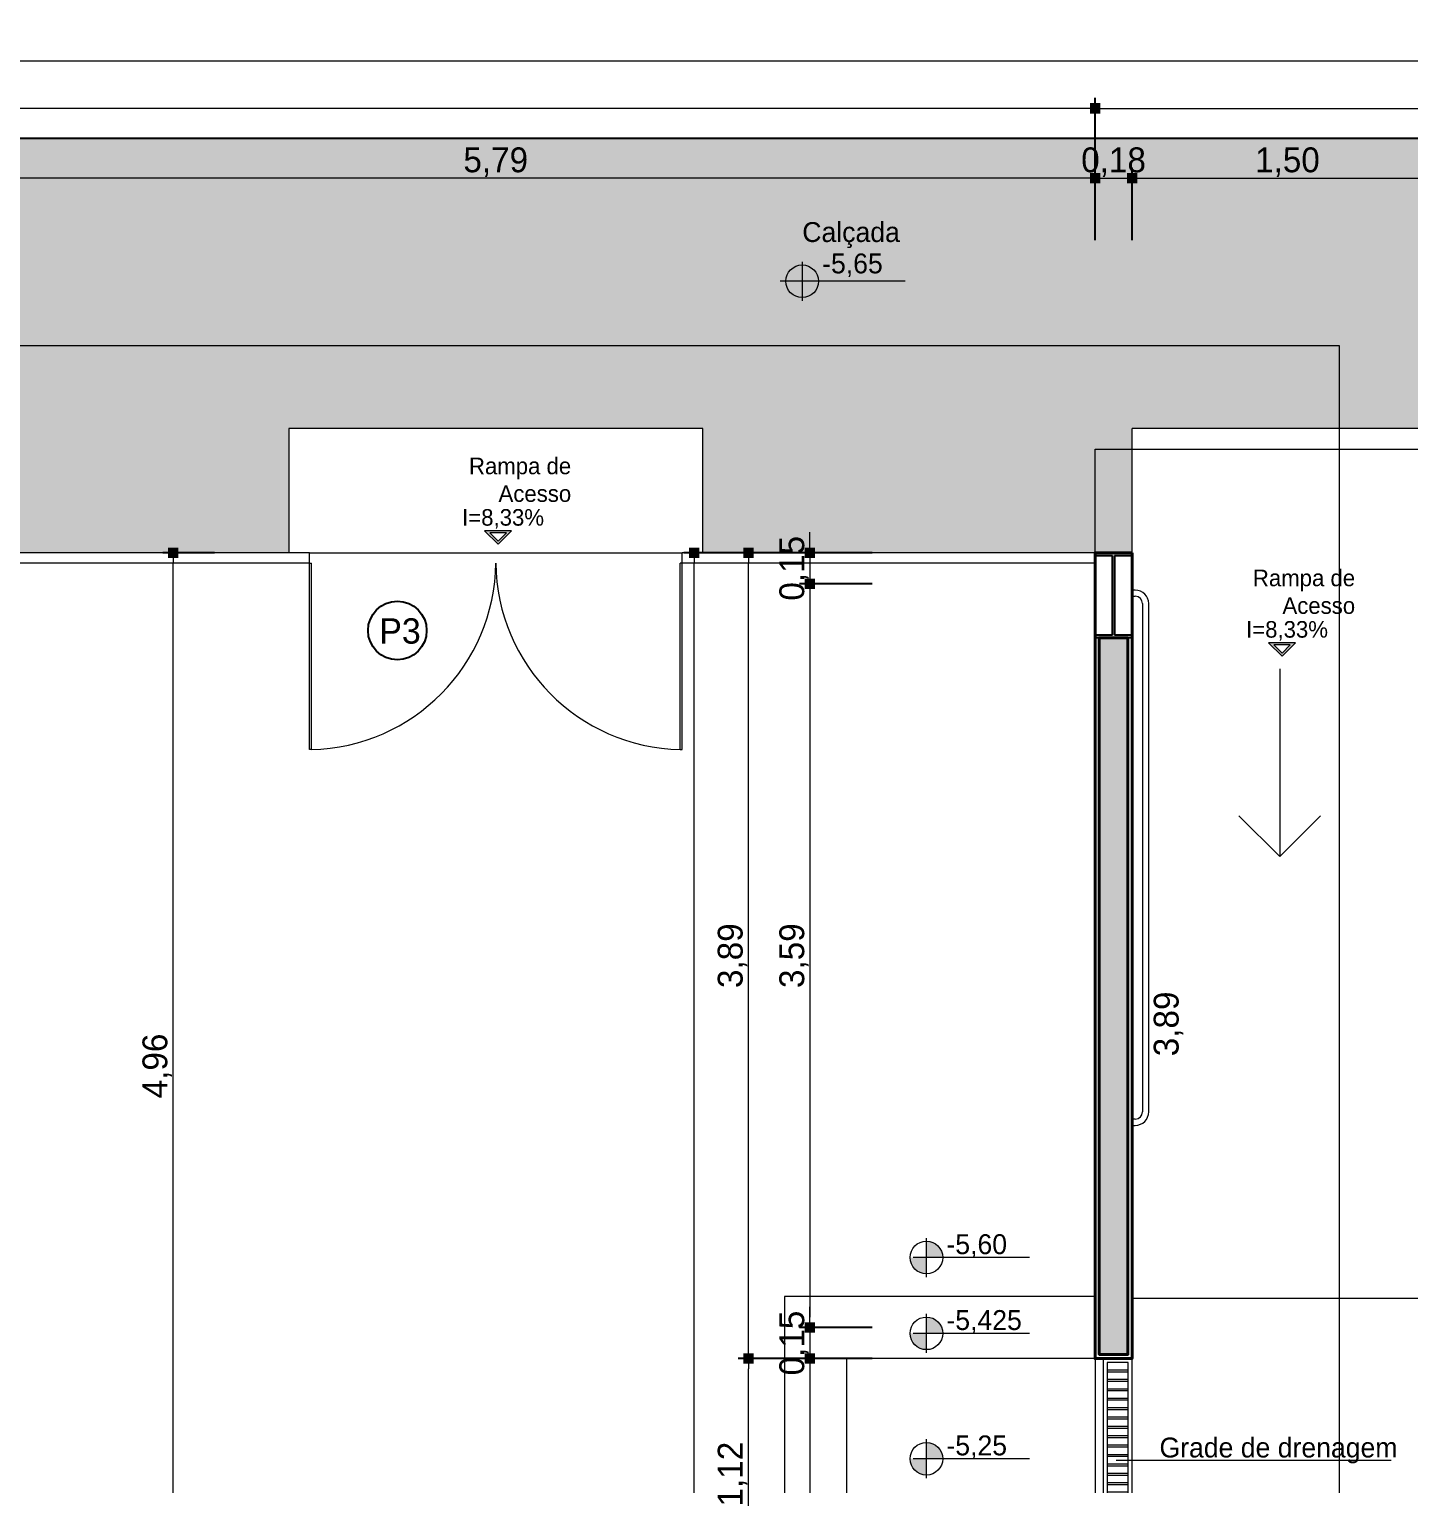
# Model space of a CAD drawing. Header units: millimetres. Extents: x 3006 to 6000, y 1661 to 3774.
# Drawn here: x 3748.89 to 3755.55, y 1880.57 to 1887.6 of the extents above; entities that cross this region are included whole.
import ezdxf

# ---------------------------------------------------------------- set-up
doc = ezdxf.new("R2010")
doc.units = ezdxf.units.MM
doc.header["$LTSCALE"] = 10
for name, color, linetype, lineweight in [('.10', 200, 'Continuous', 9), ('.10 ultra fina', 240, 'Continuous', 5), ('.15', 150, 'Continuous', 15), ('.20', 130, 'Continuous', 20), ('.25', 70, 'Continuous', 25), ('.40', 20, 'Continuous', 40), ('.40 Interno parede', 27, 'Continuous', 40), ('COTAS', 230, 'Continuous', 15), ('MARCAÇÕES', 230, 'Continuous', 15)]:
    doc.layers.add(name, color=color, linetype=linetype, lineweight=lineweight)
doc.layers.add('.20 hachura', color=185, linetype='Continuous')
doc.layers.add('Escrita', color=34, linetype='Continuous')
doc.layers.add('Verde', color=7, linetype='Continuous', true_color=0x136734)
doc.styles.add('Texto Wilian', font='himalaya.ttf')
doc.dimstyles.new('Cota 1-75 Exter WMJ', dxfattribs={"dimtxt": 0.12, "dimasz": 0.05, "dimexe": 0.05, "dimexo": 0.1, "dimgap": 0.002, "dimtad": 1, "dimzin": 1, "dimtxsty": 'Texto Wilian', "dimblk": 'BOXFILLED', "dimcen": 2.5, "dimclrd": 230, "dimclre": 230, "dimclrt": 104, "dimazin": 0, "dimtfac": 1, "dimtix": 1, "dimtmove": 0, "dimatfit": 3, "dimfxl": 0.3, "dimfxlon": 1, "dimlwd": 20, "dimarcsym": 1})
doc.dimstyles.new('Cota 1-75 Interna WMJ', dxfattribs={"dimtxt": 0.12, "dimasz": 0.01, "dimexe": 1.25, "dimexo": 0.625, "dimgap": 0.05, "dimtad": 1, "dimzin": 1, "dimtxsty": 'Texto Wilian', "dimcen": 0, "dimse1": 1, "dimse2": 1, "dimsd1": 1, "dimsd2": 1, "dimclrd": 106, "dimclrt": 104, "dimazin": 0, "dimtfac": 1, "dimtix": 1, "dimtmove": 0, "dimatfit": 3, "dimfxl": 1, "dimlwd": 35, "dimarcsym": 2})

# ---------------------------------------------------------------- blocks, each defined once
blk = doc.blocks.new('*D208')
at = {"layer": 'Defpoints', "color": 0, "transparency": 16777216}
for p in [(3754.2103, 1885.068), (3754.5106, 1885.068), (3754.2103, 1881.178)]:
    blk.add_point(p, dxfattribs=at)
at = {"layer": 'COTAS', "color": 104, "transparency": 16777216, "insert": (3754.3859, 1882.7937), "char_height": 0.12, "attachment_point": 5, "rotation": 90, "style": 'Texto Wilian'}
blk.add_mtext('3,89', dxfattribs=at)
blk = doc.blocks.new('_BoxFilled')
at = {"color": 0, "linetype": 'ByBlock', "lineweight": -2}
blk.add_line((-0.5, 0), (-1, 0), dxfattribs=at)
at = {"color": 0, "linetype": 'ByBlock'}
blk.add_solid([(-0.5, 0.5), (0.5, 0.5), (-0.5, -0.5), (0.5, -0.5)], dxfattribs=at)
blk = doc.blocks.new('*D225')
at = {"layer": 'COTAS', "color": 230, "linetype": 'Continuous', "lineweight": 20, "transparency": 16777216}
for p, q in [((3752.6551, 1885.118), (3752.6551, 1885.168)), ((3752.6551, 1885.068), (3752.6551, 1884.918)), ((3752.6551, 1884.868), (3752.6551, 1884.818))]:
    blk.add_line(p, q, dxfattribs=at)
at = {"layer": 'COTAS', "color": 230, "lineweight": -2, "transparency": 16777216}
for p, q in [((3752.9551, 1885.068), (3752.6051, 1885.068)), ((3752.9551, 1884.918), (3752.6051, 1884.918))]:
    blk.add_line(p, q, dxfattribs=at)
at = {"layer": 'Defpoints', "color": 0, "transparency": 16777216}
for p in [(3754.864, 1885.068), (3752.6551, 1884.918), (3754.864, 1884.918)]:
    blk.add_point(p, dxfattribs=at)
at = {"layer": 'COTAS', "color": 230, "lineweight": 20, "transparency": 16777216, "xscale": 0.05, "yscale": 0.05, "zscale": 0.05}
for p, rotation in [((3752.6551, 1885.068), 270), ((3752.6551, 1884.918), 90)]:
    blk.add_blockref('_BoxFilled', p, dxfattribs=dict(at, rotation=rotation))
at = {"layer": 'COTAS', "color": 104, "transparency": 16777216, "insert": (3752.5784, 1884.993), "char_height": 0.12, "attachment_point": 5, "rotation": 90, "style": 'Texto Wilian'}
blk.add_mtext('0,15', dxfattribs=at)
blk = doc.blocks.new('*D226')
at = {"layer": 'COTAS', "color": 230, "lineweight": -2, "transparency": 16777216}
for p, q in [((3752.9551, 1884.918), (3752.6051, 1884.918)), ((3752.9551, 1881.328), (3752.6051, 1881.328))]:
    blk.add_line(p, q, dxfattribs=at)
at = {"layer": 'COTAS', "color": 230, "linetype": 'Continuous', "lineweight": 20, "transparency": 16777216}
blk.add_line((3752.6551, 1884.868), (3752.6551, 1881.378), dxfattribs=at)
at = {"layer": 'Defpoints', "color": 0, "transparency": 16777216}
for p in [(3754.864, 1884.918), (3752.6551, 1881.328), (3754.864, 1881.328)]:
    blk.add_point(p, dxfattribs=at)
at = {"layer": 'COTAS', "color": 230, "lineweight": 20, "transparency": 16777216, "xscale": 0.05, "yscale": 0.05, "zscale": 0.05}
for p, rotation in [((3752.6551, 1884.918), 90), ((3752.6551, 1881.328), 270)]:
    blk.add_blockref('_BoxFilled', p, dxfattribs=dict(at, rotation=rotation))
at = {"layer": 'COTAS', "color": 104, "transparency": 16777216, "insert": (3752.5784, 1883.123), "char_height": 0.12, "attachment_point": 5, "rotation": 90, "style": 'Texto Wilian'}
blk.add_mtext('3,59', dxfattribs=at)
blk = doc.blocks.new('*D227')
at = {"layer": 'COTAS', "color": 230, "linetype": 'Continuous', "lineweight": 20, "transparency": 16777216}
for p, q in [((3752.6551, 1881.378), (3752.6551, 1881.428)), ((3752.6551, 1881.328), (3752.6551, 1881.178)), ((3752.6551, 1881.128), (3752.6551, 1881.078))]:
    blk.add_line(p, q, dxfattribs=at)
at = {"layer": 'COTAS', "color": 230, "lineweight": -2, "transparency": 16777216}
for p, q in [((3752.9551, 1881.328), (3752.6051, 1881.328)), ((3752.9551, 1881.178), (3752.6051, 1881.178))]:
    blk.add_line(p, q, dxfattribs=at)
at = {"layer": 'Defpoints', "color": 0, "transparency": 16777216}
for p in [(3754.864, 1881.328), (3752.6551, 1881.178), (3754.709, 1881.178)]:
    blk.add_point(p, dxfattribs=at)
at = {"layer": 'COTAS', "color": 230, "lineweight": 20, "transparency": 16777216, "xscale": 0.05, "yscale": 0.05, "zscale": 0.05}
for p, rotation in [((3752.6551, 1881.328), 270), ((3752.6551, 1881.178), 90)]:
    blk.add_blockref('_BoxFilled', p, dxfattribs=dict(at, rotation=rotation))
at = {"layer": 'COTAS', "color": 104, "transparency": 16777216, "insert": (3752.5784, 1881.253), "char_height": 0.12, "attachment_point": 5, "rotation": 90, "style": 'Texto Wilian'}
blk.add_mtext('0,15', dxfattribs=at)
blk = doc.blocks.new('*D228')
at = {"layer": 'COTAS', "color": 230, "lineweight": -2, "transparency": 16777216}
for p, q in [((3752.9551, 1881.178), (3752.6051, 1881.178)), ((3752.9551, 1879.313), (3752.6051, 1879.313))]:
    blk.add_line(p, q, dxfattribs=at)
at = {"layer": 'COTAS', "color": 230, "linetype": 'Continuous', "lineweight": 20, "transparency": 16777216}
blk.add_line((3752.6551, 1881.128), (3752.6551, 1879.363), dxfattribs=at)
at = {"layer": 'Defpoints', "color": 0, "transparency": 16777216}
for p in [(3754.709, 1881.178), (3752.6551, 1879.313), (3754.709, 1879.313)]:
    blk.add_point(p, dxfattribs=at)
at = {"layer": 'COTAS', "color": 230, "lineweight": 20, "transparency": 16777216, "xscale": 0.05, "yscale": 0.05, "zscale": 0.05}
for p, rotation in [((3752.6551, 1881.178), 90), ((3752.6551, 1879.313), 270)]:
    blk.add_blockref('_BoxFilled', p, dxfattribs=dict(at, rotation=rotation))
at = {"layer": 'COTAS', "color": 104, "transparency": 16777216, "insert": (3752.5784, 1880.2455), "char_height": 0.12, "attachment_point": 5, "rotation": 90, "style": 'Texto Wilian'}
blk.add_mtext('1,87', dxfattribs=at)
blk = doc.blocks.new('*D243')
at = {"layer": 'COTAS', "color": 230, "lineweight": -2, "transparency": 16777216}
for p, q in [((3752.6577, 1881.178), (3752.3077, 1881.178)), ((3752.6577, 1880.063), (3752.3077, 1880.063))]:
    blk.add_line(p, q, dxfattribs=at)
at = {"layer": 'COTAS', "color": 230, "linetype": 'Continuous', "lineweight": 20, "transparency": 16777216}
blk.add_line((3752.3577, 1880.113), (3752.3577, 1881.128), dxfattribs=at)
at = {"layer": 'Defpoints', "color": 0, "transparency": 16777216}
for p in [(3752.3577, 1881.178), (3753.03, 1881.178), (3753.03, 1880.063)]:
    blk.add_point(p, dxfattribs=at)
at = {"layer": 'COTAS', "color": 230, "lineweight": 20, "transparency": 16777216, "xscale": 0.05, "yscale": 0.05, "zscale": 0.05}
for p, rotation in [((3752.3577, 1881.178), 90), ((3752.3577, 1880.063), 270)]:
    blk.add_blockref('_BoxFilled', p, dxfattribs=dict(at, rotation=rotation))
at = {"layer": 'COTAS', "color": 104, "transparency": 16777216, "insert": (3752.281, 1880.6205), "char_height": 0.12, "attachment_point": 5, "rotation": 90, "style": 'Texto Wilian'}
blk.add_mtext('1,12', dxfattribs=at)
blk = doc.blocks.new('*D244')
at = {"layer": 'COTAS', "color": 230, "lineweight": -2, "transparency": 16777216}
for p, q in [((3752.6577, 1885.068), (3752.3077, 1885.068)), ((3752.6577, 1881.178), (3752.3077, 1881.178))]:
    blk.add_line(p, q, dxfattribs=at)
at = {"layer": 'COTAS', "color": 230, "linetype": 'Continuous', "lineweight": 20, "transparency": 16777216}
blk.add_line((3752.3577, 1881.228), (3752.3577, 1885.018), dxfattribs=at)
at = {"layer": 'Defpoints', "color": 0, "transparency": 16777216}
for p in [(3752.3577, 1885.068), (3753.03, 1885.068), (3753.03, 1881.178)]:
    blk.add_point(p, dxfattribs=at)
at = {"layer": 'COTAS', "color": 230, "lineweight": 20, "transparency": 16777216, "xscale": 0.05, "yscale": 0.05, "zscale": 0.05}
for p, rotation in [((3752.3577, 1885.068), 90), ((3752.3577, 1881.178), 270)]:
    blk.add_blockref('_BoxFilled', p, dxfattribs=dict(at, rotation=rotation))
at = {"layer": 'COTAS', "color": 104, "transparency": 16777216, "insert": (3752.281, 1883.123), "char_height": 0.12, "attachment_point": 5, "rotation": 90, "style": 'Texto Wilian'}
blk.add_mtext('3,89', dxfattribs=at)
blk = doc.blocks.new('*D245')
at = {"layer": 'COTAS', "color": 230, "lineweight": -2, "transparency": 16777216}
for p, q in [((3752.3956, 1885.068), (3752.0456, 1885.068)), ((3752.3956, 1860.058), (3752.0456, 1860.058))]:
    blk.add_line(p, q, dxfattribs=at)
at = {"layer": 'COTAS', "color": 230, "linetype": 'Continuous', "lineweight": 20, "transparency": 16777216}
blk.add_line((3752.0956, 1860.108), (3752.0956, 1885.018), dxfattribs=at)
at = {"layer": 'Defpoints', "color": 0, "transparency": 16777216}
for p in [(3752.0956, 1885.068), (3753.959, 1885.068), (3753.959, 1860.058)]:
    blk.add_point(p, dxfattribs=at)
at = {"layer": 'COTAS', "color": 230, "lineweight": 20, "transparency": 16777216, "xscale": 0.05, "yscale": 0.05, "zscale": 0.05}
for p, rotation in [((3752.0956, 1885.068), 90), ((3752.0956, 1860.058), 270)]:
    blk.add_blockref('_BoxFilled', p, dxfattribs=dict(at, rotation=rotation))
at = {"layer": 'COTAS', "color": 104, "transparency": 16777216, "insert": (3752.0189, 1872.563), "char_height": 0.12, "attachment_point": 5, "rotation": 90, "style": 'Texto Wilian'}
blk.add_mtext('25,01', dxfattribs=at)
blk = doc.blocks.new('*D282')
at = {"layer": 'COTAS', "color": 230, "linetype": 'Continuous', "lineweight": 20, "transparency": 16777216}
for p, q in [((3753.9813, 1886.8768), (3753.9313, 1886.8768)), ((3754.0313, 1886.8768), (3754.2103, 1886.8768)), ((3754.2603, 1886.8768), (3754.3103, 1886.8768))]:
    blk.add_line(p, q, dxfattribs=at)
at = {"layer": 'COTAS', "color": 230, "lineweight": -2, "transparency": 16777216}
for p, q in [((3754.0313, 1886.5768), (3754.0313, 1886.9268)), ((3754.2103, 1886.5768), (3754.2103, 1886.9268))]:
    blk.add_line(p, q, dxfattribs=at)
at = {"layer": 'Defpoints', "color": 0, "transparency": 16777216}
for p in [(3754.2103, 1886.8768), (3754.0313, 1886.1325), (3754.2103, 1886.1325)]:
    blk.add_point(p, dxfattribs=at)
at = {"layer": 'COTAS', "color": 230, "lineweight": 20, "transparency": 16777216, "xscale": 0.05, "yscale": 0.05, "zscale": 0.05}
blk.add_blockref('_BoxFilled', (3754.0313, 1886.8768), dxfattribs=at)
at = {"layer": 'COTAS', "color": 230, "lineweight": 20, "transparency": 16777216, "xscale": 0.05, "yscale": 0.05, "zscale": 0.05, "rotation": 180}
blk.add_blockref('_BoxFilled', (3754.2103, 1886.8768), dxfattribs=at)
at = {"layer": 'COTAS', "color": 104, "transparency": 16777216, "insert": (3754.1208, 1886.9536), "char_height": 0.12, "attachment_point": 5, "style": 'Texto Wilian'}
blk.add_mtext('0,18', dxfattribs=at)
blk = doc.blocks.new('*D283')
at = {"layer": 'COTAS', "color": 230, "lineweight": -2, "transparency": 16777216}
for p, q in [((3754.2103, 1886.5768), (3754.2103, 1886.9268)), ((3755.7103, 1886.5768), (3755.7103, 1886.9268))]:
    blk.add_line(p, q, dxfattribs=at)
at = {"layer": 'COTAS', "color": 230, "linetype": 'Continuous', "lineweight": 20, "transparency": 16777216}
blk.add_line((3754.2603, 1886.8768), (3755.6603, 1886.8768), dxfattribs=at)
at = {"layer": 'Defpoints', "color": 0, "transparency": 16777216}
for p in [(3755.7103, 1886.8768), (3754.2103, 1886.1325), (3755.7103, 1886.1325)]:
    blk.add_point(p, dxfattribs=at)
at = {"layer": 'COTAS', "color": 230, "lineweight": 20, "transparency": 16777216, "xscale": 0.05, "yscale": 0.05, "zscale": 0.05, "rotation": 180}
blk.add_blockref('_BoxFilled', (3754.2103, 1886.8768), dxfattribs=at)
at = {"layer": 'COTAS', "color": 230, "lineweight": 20, "transparency": 16777216, "xscale": 0.05, "yscale": 0.05, "zscale": 0.05}
blk.add_blockref('_BoxFilled', (3755.7103, 1886.8768), dxfattribs=at)
at = {"layer": 'COTAS', "color": 104, "transparency": 16777216, "insert": (3754.9603, 1886.9536), "char_height": 0.12, "attachment_point": 5, "style": 'Texto Wilian'}
blk.add_mtext('1,50', dxfattribs=at)
blk = doc.blocks.new('*D302')
at = {"layer": 'COTAS', "color": 230, "lineweight": -2, "transparency": 16777216}
for p, q in [((3754.0313, 1886.9133), (3754.0313, 1887.2633)), ((3767.1053, 1886.9133), (3767.1053, 1887.2633))]:
    blk.add_line(p, q, dxfattribs=at)
at = {"layer": 'COTAS', "color": 230, "linetype": 'Continuous', "lineweight": 20, "transparency": 16777216}
blk.add_line((3754.0813, 1887.2133), (3767.0553, 1887.2133), dxfattribs=at)
at = {"layer": 'Defpoints', "color": 0, "transparency": 16777216}
for p in [(3767.1053, 1887.2133), (3754.0313, 1886.1325), (3767.1053, 1886.1325)]:
    blk.add_point(p, dxfattribs=at)
at = {"layer": 'COTAS', "color": 230, "lineweight": 20, "transparency": 16777216, "xscale": 0.05, "yscale": 0.05, "zscale": 0.05, "rotation": 180}
blk.add_blockref('_BoxFilled', (3754.0313, 1887.2133), dxfattribs=at)
at = {"layer": 'COTAS', "color": 230, "lineweight": 20, "transparency": 16777216, "xscale": 0.05, "yscale": 0.05, "zscale": 0.05}
blk.add_blockref('_BoxFilled', (3767.1053, 1887.2133), dxfattribs=at)
at = {"layer": 'COTAS', "color": 104, "transparency": 16777216, "insert": (3760.5683, 1887.29), "char_height": 0.12, "attachment_point": 5, "style": 'Texto Wilian'}
blk.add_mtext('13,07', dxfattribs=at)
blk = doc.blocks.new('*D305')
at = {"layer": 'COTAS', "color": 230, "lineweight": -2, "transparency": 16777216}
for p, q in [((3717.9963, 1887.1404), (3717.9963, 1887.4904)), ((3773.2383, 1887.1404), (3773.2383, 1887.4904))]:
    blk.add_line(p, q, dxfattribs=at)
at = {"layer": 'COTAS', "color": 230, "linetype": 'Continuous', "lineweight": 20, "transparency": 16777216}
blk.add_line((3773.1883, 1887.4404), (3718.0463, 1887.4404), dxfattribs=at)
at = {"layer": 'Defpoints', "color": 0, "transparency": 16777216}
for p in [(3717.9963, 1887.4404), (3717.9963, 1876.9275), (3773.2383, 1876.9275)]:
    blk.add_point(p, dxfattribs=at)
at = {"layer": 'COTAS', "color": 230, "lineweight": 20, "transparency": 16777216, "xscale": 0.05, "yscale": 0.05, "zscale": 0.05, "rotation": 180}
blk.add_blockref('_BoxFilled', (3717.9963, 1887.4404), dxfattribs=at)
at = {"layer": 'COTAS', "color": 230, "lineweight": 20, "transparency": 16777216, "xscale": 0.05, "yscale": 0.05, "zscale": 0.05}
blk.add_blockref('_BoxFilled', (3773.2383, 1887.4404), dxfattribs=at)
at = {"layer": 'COTAS', "color": 104, "transparency": 16777216, "insert": (3745.6173, 1887.5171), "char_height": 0.12, "attachment_point": 5, "style": 'Texto Wilian'}
blk.add_mtext('55,24', dxfattribs=at)
blk = doc.blocks.new('retwertwertw')
at = {"layer": '.10 ultra fina', "color": 240, "lineweight": 5}
for p, q in [((3761.1553, 1879.313), (3761.1553, 1880.513)), ((3761.3053, 1880.513), (3761.3053, 1879.313)), ((3761.1753, 1880.4542), (3761.2853, 1880.4542)), ((3761.1753, 1880.4442), (3761.2853, 1880.4442)), ((3761.1753, 1880.4055), (3761.2853, 1880.4055)), ((3761.1753, 1880.3955), (3761.2853, 1880.3955)), ((3761.1753, 1880.3567), (3761.2853, 1880.3567)), ((3761.1753, 1880.3467), (3761.2853, 1880.3467)), ((3761.1753, 1880.308), (3761.2853, 1880.308)), ((3761.1753, 1880.298), (3761.2853, 1880.298)), ((3761.1753, 1880.2592), (3761.2853, 1880.2592)), ((3761.1753, 1880.2492), (3761.2853, 1880.2492)), ((3761.1753, 1880.2105), (3761.2853, 1880.2105)), ((3761.1753, 1880.2005), (3761.2853, 1880.2005)), ((3761.1753, 1880.1617), (3761.2853, 1880.1617)), ((3761.1753, 1880.1517), (3761.2853, 1880.1517)), ((3761.1753, 1880.113), (3761.2853, 1880.113)), ((3761.1753, 1880.103), (3761.2853, 1880.103)), ((3761.1753, 1880.0642), (3761.2853, 1880.0642)), ((3761.1753, 1880.0542), (3761.2853, 1880.0542)), ((3761.1753, 1880.0155), (3761.2853, 1880.0155)), ((3761.1753, 1880.0055), (3761.2853, 1880.0055)), ((3761.1753, 1879.9667), (3761.2853, 1879.9667)), ((3761.1753, 1879.9567), (3761.2853, 1879.9567)), ((3761.1753, 1879.918), (3761.2853, 1879.918)), ((3761.1753, 1879.908), (3761.2853, 1879.908)), ((3761.1753, 1879.8692), (3761.2853, 1879.8692)), ((3761.1753, 1879.8592), (3761.2853, 1879.8592)), ((3761.1753, 1879.8205), (3761.2853, 1879.8205)), ((3761.1753, 1879.8105), (3761.2853, 1879.8105)), ((3761.1753, 1879.7717), (3761.2853, 1879.7717)), ((3761.1753, 1879.7617), (3761.2853, 1879.7617)), ((3761.1753, 1879.723), (3761.2853, 1879.723)), ((3761.1753, 1879.713), (3761.2853, 1879.713)), ((3761.1753, 1879.6742), (3761.2853, 1879.6742)), ((3761.1753, 1879.6642), (3761.2853, 1879.6642)), ((3761.1753, 1879.6255), (3761.2853, 1879.6255)), ((3761.1753, 1879.6155), (3761.2853, 1879.6155)), ((3761.1753, 1879.5767), (3761.2853, 1879.5767)), ((3761.1753, 1879.5667), (3761.2853, 1879.5667)), ((3761.1753, 1879.528), (3761.2853, 1879.528)), ((3761.1753, 1879.518), (3761.2853, 1879.518)), ((3761.1753, 1879.4792), (3761.2853, 1879.4792)), ((3761.1753, 1879.4692), (3761.2853, 1879.4692)), ((3761.1753, 1879.4305), (3761.2853, 1879.4305)), ((3761.1753, 1879.4205), (3761.2853, 1879.4205)), ((3761.1753, 1879.3817), (3761.2853, 1879.3817)), ((3761.1753, 1879.3717), (3761.2853, 1879.3717))]:
    blk.add_line(p, q, dxfattribs=at)
blk.add_lwpolyline([(3761.1753, 1880.493), (3761.2853, 1880.493), (3761.2853, 1879.333), (3761.1753, 1879.333)], close=True, dxfattribs=at)
blk = doc.blocks.new('fsdfgfserstrst')
at = {"layer": 'Verde', "color": 106, "lineweight": 9}
for p, q in [((3754.2253, 1861.9826), (3754.2103, 1861.9826)), ((3754.2103, 1861.9826), (3754.2103, 1861.9526)), ((3754.2103, 1861.9526), (3754.2253, 1861.9526)), ((3754.2603, 1861.9176), (3754.2603, 1859.4639)), ((3754.2903, 1859.4639), (3754.2903, 1861.9176)), ((3754.2253, 1859.4289), (3754.2103, 1859.4289)), ((3754.2103, 1859.4289), (3754.2103, 1859.3989)), ((3754.2103, 1859.3989), (3754.2253, 1859.3989))]:
    blk.add_line(p, q, dxfattribs=at)
for centre, radius, start, end in [((3754.2253, 1861.9176), 0.065, 0.00001, 90), ((3754.2253, 1861.9176), 0.035, 0.00001, 90), ((3754.2253, 1859.4639), 0.065, 270.00001, 0.00001), ((3754.2253, 1859.4639), 0.035, 270.00001, 0.00001)]:
    blk.add_arc(centre, radius, start, end, dxfattribs=at)
blk = doc.blocks.new('srerrrrr')
at = {"layer": '.25', "lineweight": 25, "true_color": 0xa1a687}
h = blk.add_hatch(color=253, dxfattribs=at)
h.dxf.hatch_style = 1
h.paths.add_polyline_path([(3710.2879, 1918.2504), (3710.1089, 1918.2504), (3710.1089, 1918.236), (3710.194, 1918.236), (3710.194, 1917.8548), (3710.1089, 1917.8548), (3710.1089, 1917.8404), (3710.2879, 1917.8404), (3710.2879, 1917.8548), (3710.2028, 1917.8548), (3710.2028, 1918.236), (3710.2879, 1918.236)])
at = {"layer": '.25', "color": 253, "lineweight": 25, "true_color": 0xa1a687}
for p, q in [((3710.1089, 1918.236), (3710.1089, 1918.2504)), ((3710.1089, 1918.2504), (3710.2879, 1918.2504)), ((3710.194, 1918.236), (3710.1089, 1918.236)), ((3710.194, 1917.8548), (3710.194, 1918.236)), ((3710.2879, 1918.236), (3710.2028, 1918.236)), ((3710.2028, 1918.236), (3710.2028, 1917.8548)), ((3710.2879, 1918.2504), (3710.2879, 1918.236)), ((3710.1089, 1917.8404), (3710.1089, 1917.8548)), ((3710.1089, 1917.8548), (3710.194, 1917.8548)), ((3710.2028, 1917.8548), (3710.2879, 1917.8548)), ((3710.2879, 1917.8548), (3710.2879, 1917.8404)), ((3710.2879, 1917.8404), (3710.1089, 1917.8404))]:
    blk.add_line(p, q, dxfattribs=at)
blk = doc.blocks.new('*D403')
at = {"layer": 'COTAS', "color": 230, "lineweight": -2, "transparency": 16777216}
for p, q in [((3749.7802, 1885.068), (3749.5302, 1885.068)), ((3749.7802, 1880.113), (3749.5302, 1880.113))]:
    blk.add_line(p, q, dxfattribs=at)
at = {"layer": 'COTAS', "color": 230, "lineweight": 20, "transparency": 16777216}
blk.add_line((3749.5802, 1880.163), (3749.5802, 1885.018), dxfattribs=at)
at = {"layer": 'Defpoints', "color": 0, "transparency": 16777216}
for p in [(3749.5802, 1885.068), (3750.0813, 1885.068), (3750.0813, 1880.113)]:
    blk.add_point(p, dxfattribs=at)
at = {"layer": 'COTAS', "color": 230, "lineweight": 20, "transparency": 16777216, "xscale": 0.05, "yscale": 0.05, "zscale": 0.05}
for p, rotation in [((3749.5802, 1885.068), 90), ((3749.5802, 1880.113), 270)]:
    blk.add_blockref('_BoxFilled', p, dxfattribs=dict(at, rotation=rotation))
at = {"layer": 'COTAS', "color": 104, "transparency": 16777216, "insert": (3749.5035, 1882.5905), "char_height": 0.12, "attachment_point": 5, "rotation": 90, "style": 'Texto Wilian'}
blk.add_mtext('4,96', dxfattribs=at)
blk = doc.blocks.new('*D452')
at = {"layer": 'COTAS', "color": 230, "lineweight": -2, "transparency": 16777216}
for p, q in [((3748.2447, 1886.6768), (3748.2447, 1886.9268)), ((3754.0313, 1886.6768), (3754.0313, 1886.9268))]:
    blk.add_line(p, q, dxfattribs=at)
at = {"layer": 'COTAS', "color": 230, "lineweight": 20, "transparency": 16777216}
blk.add_line((3753.9813, 1886.8768), (3748.2947, 1886.8768), dxfattribs=at)
at = {"layer": 'Defpoints', "color": 0, "transparency": 16777216}
for p in [(3748.2447, 1886.8768), (3748.2447, 1886.1325), (3754.0313, 1886.1325)]:
    blk.add_point(p, dxfattribs=at)
at = {"layer": 'COTAS', "color": 230, "lineweight": 20, "transparency": 16777216, "xscale": 0.05, "yscale": 0.05, "zscale": 0.05, "rotation": 180}
blk.add_blockref('_BoxFilled', (3748.2447, 1886.8768), dxfattribs=at)
at = {"layer": 'COTAS', "color": 230, "lineweight": 20, "transparency": 16777216, "xscale": 0.05, "yscale": 0.05, "zscale": 0.05}
blk.add_blockref('_BoxFilled', (3754.0313, 1886.8768), dxfattribs=at)
at = {"layer": 'COTAS', "color": 104, "transparency": 16777216, "insert": (3751.138, 1886.9536), "char_height": 0.12, "attachment_point": 5, "style": 'Texto Wilian'}
blk.add_mtext('5,79', dxfattribs=at)
blk = doc.blocks.new('*D462')
at = {"layer": 'COTAS', "color": 230, "lineweight": -2, "transparency": 16777216}
for p, q in [((3717.9963, 1887.0133), (3717.9963, 1887.2633)), ((3754.0313, 1887.0133), (3754.0313, 1887.2633))]:
    blk.add_line(p, q, dxfattribs=at)
at = {"layer": 'COTAS', "color": 230, "lineweight": 20, "transparency": 16777216}
blk.add_line((3753.9813, 1887.2133), (3718.0463, 1887.2133), dxfattribs=at)
at = {"layer": 'Defpoints', "color": 0, "transparency": 16777216}
for p in [(3717.9963, 1887.2133), (3717.9963, 1885.068), (3754.0313, 1885.068)]:
    blk.add_point(p, dxfattribs=at)
at = {"layer": 'COTAS', "color": 230, "lineweight": 20, "transparency": 16777216, "xscale": 0.05, "yscale": 0.05, "zscale": 0.05, "rotation": 180}
blk.add_blockref('_BoxFilled', (3717.9963, 1887.2133), dxfattribs=at)
at = {"layer": 'COTAS', "color": 230, "lineweight": 20, "transparency": 16777216, "xscale": 0.05, "yscale": 0.05, "zscale": 0.05}
blk.add_blockref('_BoxFilled', (3754.0313, 1887.2133), dxfattribs=at)
at = {"layer": 'COTAS', "color": 104, "transparency": 16777216, "insert": (3736.0138, 1887.29), "char_height": 0.12, "attachment_point": 5, "style": 'Texto Wilian'}
blk.add_mtext('36,04', dxfattribs=at)

msp = doc.modelspace()

# ---------------------------------------------------------------- hatches: boundary and pattern name
at = {"layer": '.10 ultra fina', "lineweight": 5}
h = msp.add_hatch(color=240, dxfattribs=at)
h.dxf.hatch_style = 1
h.paths.add_polyline_path([(3751.2142, 1885.1741), (3751.0843, 1885.1741), (3751.1493, 1885.1092)])
h.paths.add_polyline_path([(3751.1892, 1885.1637), (3751.1493, 1885.1238), (3751.1094, 1885.1637)], flags=16)
h = msp.add_hatch(color=240, dxfattribs=at)
h.dxf.hatch_style = 1
h.paths.add_polyline_path([(3754.999, 1884.6334), (3754.8692, 1884.6334), (3754.9341, 1884.5685)])
h.paths.add_polyline_path([(3754.974, 1884.6231), (3754.9341, 1884.5832), (3754.8942, 1884.6231)], flags=16)
at = {"layer": '.20 hachura'}
h = msp.add_hatch(dxfattribs=at)
h.set_pattern_fill('AR-HBONE', color=185, scale=0.001)
edge = h.paths.add_edge_path()
edge.add_line((3773.0883, 1869.683), (3771.5066, 1869.683))
edge.add_arc((3758.223, 1873.9584), 13.9547, 329.12833, 342.15899, ccw=False)
edge.add_line((3770.2006, 1866.798), (3770.2006, 1865.298))
edge.add_line((3770.2006, 1865.298), (3767.1053, 1865.298))
edge.add_line((3767.1053, 1865.298), (3767.1053, 1860.058))
edge.add_line((3767.1053, 1860.058), (3755.7103, 1860.058))
edge.add_line((3755.7103, 1860.058), (3755.7103, 1859.458))
edge.add_line((3755.7103, 1859.458), (3754.2103, 1859.458))
edge.add_line((3754.2103, 1859.458), (3754.2103, 1860.058))
edge.add_line((3754.2103, 1860.058), (3752.1383, 1860.058))
edge.add_line((3752.1383, 1860.058), (3752.1383, 1859.458))
edge.add_line((3752.1383, 1859.458), (3750.1383, 1859.458))
edge.add_line((3750.1383, 1859.458), (3750.1383, 1860.058))
edge.add_line((3750.1383, 1860.058), (3727.4333, 1860.058))
edge.add_line((3727.4333, 1860.058), (3727.4433, 1859.058))
edge.add_line((3727.4433, 1859.058), (3720.1883, 1859.058))
edge.add_line((3720.1883, 1859.058), (3720.1883, 1860.058))
edge.add_line((3720.1883, 1860.058), (3717.9963, 1860.058))
edge.add_line((3717.9963, 1860.058), (3717.9963, 1872.563))
edge.add_line((3717.9963, 1872.563), (3715.9963, 1872.5389))
edge.add_line((3715.9963, 1872.5389), (3715.9963, 1858.058))
edge.add_line((3715.9963, 1858.058), (3769.1053, 1858.058))
edge.add_line((3769.1053, 1858.058), (3769.1053, 1860.4811))
edge.add_arc((3761.3053, 1872.563), 14.3809, 302.84623, 374.33722)
edge.add_arc((3761.3053, 1872.563), 14.3809, 14.33722, 57.15377)
edge.add_line((3769.1053, 1884.6448), (3769.1053, 1887.068))
edge.add_line((3769.1053, 1887.068), (3715.9963, 1887.068))
edge.add_line((3715.9963, 1887.068), (3715.9963, 1872.5394))
edge.add_line((3715.9963, 1872.5394), (3717.9963, 1872.563))
edge.add_line((3717.9963, 1872.563), (3717.9963, 1885.068))
edge.add_line((3717.9963, 1885.068), (3720.1883, 1885.068))
edge.add_line((3720.1883, 1885.068), (3720.1883, 1886.068))
edge.add_line((3720.1883, 1886.068), (3728.6383, 1886.068))
edge.add_line((3728.6383, 1886.068), (3728.6383, 1885.068))
edge.add_line((3728.6383, 1885.068), (3750.1383, 1885.068))
edge.add_line((3750.1383, 1885.068), (3750.1383, 1885.668))
edge.add_line((3750.1383, 1885.668), (3752.1383, 1885.668))
edge.add_line((3752.1383, 1885.668), (3752.1383, 1885.068))
edge.add_line((3752.1383, 1885.068), (3754.2103, 1885.068))
edge.add_line((3754.2103, 1885.068), (3754.2103, 1885.668))
edge.add_line((3754.2103, 1885.668), (3755.7103, 1885.668))
edge.add_line((3755.7103, 1885.668), (3755.7103, 1885.068))
edge.add_line((3755.7103, 1885.068), (3767.1053, 1885.068))
edge.add_line((3767.1053, 1885.068), (3767.1053, 1879.828))
edge.add_line((3767.1053, 1879.828), (3770.2006, 1879.828))
edge.add_line((3770.2006, 1879.828), (3770.2006, 1878.328))
edge.add_arc((3758.5419, 1871.3119), 13.6069, 17.67373, 31.03894, ccw=False)
edge.add_line((3771.5066, 1875.443), (3773.0883, 1875.443))
edge.add_line((3773.0883, 1875.443), (3773.0883, 1875.863))
edge.add_line((3773.0883, 1875.863), (3773.2383, 1875.863))
edge.add_line((3773.2383, 1875.863), (3773.2383, 1869.263))
edge.add_line((3773.2383, 1869.263), (3773.0883, 1869.263))
edge.add_line((3773.0883, 1869.263), (3773.0883, 1869.683))
h = msp.add_hatch(color=185, dxfattribs=at)
h.dxf.hatch_style = 1
h.paths.add_polyline_path([(3754.1903, 1884.658), (3754.0513, 1884.658), (3754.0513, 1881.198), (3754.1903, 1881.198)])
h.paths.add_polyline_path([(3761.2853, 1864.593), (3761.1753, 1864.593), (3761.1753, 1863.928), (3758.2303, 1863.928), (3758.2303, 1862.978), (3756.6853, 1862.978), (3756.6853, 1862.868), (3758.3403, 1862.868), (3758.3403, 1863.818), (3761.1753, 1863.818), (3761.1753, 1862.6067), (3761.2853, 1862.6067)])
h.paths.add_polyline_path([(3754.1903, 1860.468), (3754.0513, 1860.468), (3754.0513, 1863.928), (3754.1903, 1863.928)])
h.paths.add_polyline_path([(3766.9753, 1860.078), (3766.9753, 1865.278), (3767.0853, 1865.278), (3767.0853, 1860.078)])
h.paths.add_polyline_path([(3762.8253, 1865.278), (3762.9353, 1865.278), (3762.9353, 1863.818), (3762.8253, 1863.818)])
h.paths.add_polyline_path([(3762.8253, 1860.078), (3762.9353, 1860.078), (3762.9353, 1861.538), (3762.8253, 1861.538)])
h.paths.add_polyline_path([(3755.8453, 1860.078), (3755.8453, 1863.818), (3757.3903, 1863.818), (3757.3903, 1863.928), (3755.7303, 1863.928), (3755.7303, 1860.078)])
h.paths.add_polyline_path([(3761.2853, 1880.533), (3761.1753, 1880.533), (3761.1753, 1881.198), (3758.2303, 1881.198), (3758.2303, 1882.148), (3756.6853, 1882.148), (3756.6853, 1882.258), (3758.3403, 1882.258), (3758.3403, 1881.308), (3761.1753, 1881.308), (3761.1753, 1882.5192), (3761.2853, 1882.5192)])
h.paths.add_polyline_path([(3766.9753, 1885.048), (3766.9753, 1879.848), (3767.0853, 1879.848), (3767.0853, 1885.048)])
h.paths.add_polyline_path([(3762.8253, 1879.848), (3762.9353, 1879.848), (3762.9353, 1881.308), (3762.8253, 1881.308)])
h.paths.add_polyline_path([(3762.8253, 1885.048), (3762.9353, 1885.048), (3762.9353, 1883.588), (3762.8253, 1883.588)])
h.paths.add_polyline_path([(3755.8453, 1885.048), (3755.8453, 1881.308), (3757.3903, 1881.308), (3757.3903, 1881.198), (3755.7303, 1881.198), (3755.7303, 1885.048)])
h.paths.add_polyline_path([(3761.1753, 1860.078), (3761.1753, 1861.3667), (3761.2853, 1861.3667), (3761.2853, 1860.078)])
h.paths.add_polyline_path([(3761.1753, 1885.048), (3761.1753, 1883.7592), (3761.2853, 1883.7592), (3761.2853, 1885.048)])
h.paths.add_polyline_path([(3754.1903, 1869.4824), (3754.1903, 1865.083), (3754.0513, 1865.083), (3754.0513, 1869.4824)])
h.paths.add_polyline_path([(3755.8403, 1865.833), (3755.7303, 1865.833), (3755.7303, 1869.543), (3761.2853, 1869.543), (3761.2853, 1865.833), (3761.1753, 1865.833), (3761.1753, 1869.433), (3758.5628, 1869.433), (3758.5628, 1865.833), (3758.4528, 1865.833), (3758.4528, 1869.433), (3755.8403, 1869.433)])
h.paths.add_polyline_path([(3758.4528, 1879.293), (3758.4528, 1875.693), (3755.8403, 1875.693), (3755.8403, 1879.293), (3755.7303, 1879.293), (3755.7303, 1875.583), (3761.2853, 1875.583), (3761.2853, 1879.293), (3761.1753, 1879.293), (3761.1753, 1875.693), (3758.5628, 1875.693), (3758.5628, 1879.293)])
h.paths.add_polyline_path([(3757.3128, 1879.293), (3757.3128, 1879.183), (3757.2028, 1879.183), (3757.2028, 1879.293)], flags=17)
h.paths.add_polyline_path([(3757.3128, 1865.833), (3757.3128, 1865.943), (3757.2028, 1865.943), (3757.2028, 1865.833)])
h.paths.add_polyline_path([(3759.8128, 1879.183), (3759.8128, 1879.293), (3759.7028, 1879.293), (3759.7028, 1879.183)], flags=17)
h.paths.add_polyline_path([(3759.7028, 1865.943), (3759.7028, 1865.833), (3759.8128, 1865.833), (3759.8128, 1865.943)])
edge = h.paths.add_edge_path()
edge.add_line((3754.1903, 1875.563), (3754.1903, 1880.043))
edge.add_line((3754.1903, 1880.043), (3754.0513, 1880.043))
edge.add_line((3754.0513, 1880.043), (3754.0513, 1875.563))
at = {"layer": 'MARCAÇÕES'}
h = msp.add_hatch(color=256, dxfattribs=at)
h.paths.add_polyline_path([(3752.6175, 1886.4575, 0.414214), (3752.5387, 1886.3787), (3752.6175, 1886.3787)])
h.paths.add_polyline_path([(3752.6963, 1886.3787), (3752.6175, 1886.3787), (3752.6175, 1886.2999, 0.414214)])
h = msp.add_hatch(color=256, dxfattribs=at)
h.paths.add_polyline_path([(3753.2174, 1881.5873, -0.414214), (3753.1386, 1881.666), (3753.2174, 1881.666)])
h.paths.add_polyline_path([(3753.2962, 1881.666), (3753.2174, 1881.666), (3753.2174, 1881.7448, -0.414214)])
h = msp.add_hatch(color=256, dxfattribs=at)
h.paths.add_polyline_path([(3753.2174, 1881.2211, -0.414214), (3753.1386, 1881.2999), (3753.2174, 1881.2999)])
h.paths.add_polyline_path([(3753.2962, 1881.2999), (3753.2174, 1881.2999), (3753.2174, 1881.3787, -0.414214)])
h = msp.add_hatch(color=256, dxfattribs=at)
h.paths.add_polyline_path([(3753.2174, 1880.616, -0.414214), (3753.1386, 1880.6947), (3753.2174, 1880.6947)])
h.paths.add_polyline_path([(3753.2962, 1880.6947), (3753.2174, 1880.6947), (3753.2174, 1880.7735, -0.414214)])

# ---------------------------------------------------------------- linework, layer by layer
at = {"layer": '.10', "color": 200, "lineweight": 9}
for p, q in [((3755.7103, 1885.668), (3754.2103, 1885.668)), ((3754.2103, 1885.068), (3754.2103, 1885.668)), ((3754.0313, 1881.478), (3752.5313, 1881.478)), ((3752.5313, 1881.478), (3752.5313, 1880.063)), ((3755.7103, 1881.468), (3754.2103, 1881.468)), ((3754.0313, 1881.178), (3752.8313, 1881.178)), ((3752.8313, 1881.178), (3752.8313, 1880.063)), ((3754.0313, 1881.178), (3754.0313, 1880.063))]:
    msp.add_line(p, q, dxfattribs=at)
at = {"layer": '.10'}
msp.add_line((3750.2383, 1885.068), (3752.0383, 1885.068), dxfattribs=at)
msp.add_lwpolyline([(3752.1383, 1885.068), (3752.1383, 1885.668), (3750.1383, 1885.668), (3750.1383, 1885.068)], dxfattribs=at)
at = {"layer": '.10 ultra fina', "color": 240, "lineweight": 5}
for points in [[(3751.2142, 1885.1741), (3751.0843, 1885.1741), (3751.1493, 1885.1092)], [(3751.1094, 1885.1637), (3751.1493, 1885.1238), (3751.1892, 1885.1637)], [(3754.999, 1884.6334), (3754.8692, 1884.6334), (3754.9341, 1884.5685)], [(3754.8942, 1884.6231), (3754.9341, 1884.5832), (3754.974, 1884.6231)]]:
    msp.add_lwpolyline(points, close=True, dxfattribs=at)
at = {"layer": '.15', "color": 150, "lineweight": 15}
for p, q in [((3754.0313, 1885.568), (3762.9553, 1885.568)), ((3754.0313, 1885.068), (3754.0313, 1885.568))]:
    msp.add_line(p, q, dxfattribs=at)
msp.add_lwpolyline([(3716.9963, 1886.068), (3755.2103, 1886.068), (3755.2103, 1859.058), (3716.9963, 1859.058)], close=True, dxfattribs=at)
for centre, start, end in [((3750.2285, 1885.0278), 271.25264, 359.38222), ((3752.0482, 1885.0278), 180.61778, 268.74736)]:
    msp.add_arc(centre, 0.9099, start, end, dxfattribs=at)
at = {"layer": '.20', "color": 130, "lineweight": 20}
for p, q in [((3750.2383, 1885.068), (3748.2453, 1885.068)), ((3750.2383, 1885.018), (3750.2383, 1885.068)), ((3754.0313, 1885.068), (3752.0383, 1885.068)), ((3752.0383, 1885.018), (3752.0383, 1885.068)), ((3750.2383, 1885.018), (3748.2453, 1885.018)), ((3750.2383, 1884.118), (3750.2383, 1885.018)), ((3750.2383, 1885.018), (3750.2483, 1885.018)), ((3750.2483, 1884.118), (3750.2483, 1885.018)), ((3752.0283, 1884.118), (3752.0283, 1885.018)), ((3752.0383, 1885.018), (3752.0283, 1885.018)), ((3754.0313, 1885.018), (3752.0383, 1885.018)), ((3752.0383, 1884.118), (3752.0383, 1885.018)), ((3750.2483, 1884.118), (3750.2383, 1884.118)), ((3752.0283, 1884.118), (3752.0383, 1884.118))]:
    msp.add_line(p, q, dxfattribs=at)
at = {"layer": '.20 hachura', "color": 185}
msp.add_lwpolyline([(3769.1053, 1884.6448), (3769.1053, 1887.068), (3715.9963, 1887.068)], dxfattribs=at)
at = {"layer": '.40'}
msp.add_lwpolyline([(3754.2103, 1885.068), (3754.0313, 1885.068), (3754.0313, 1881.178), (3754.2103, 1881.178)], close=True, dxfattribs=at)
at = {"layer": '.40 Interno parede', "color": 27}
msp.add_lwpolyline([(3754.1903, 1884.658), (3754.0513, 1884.658), (3754.0513, 1881.198), (3754.1903, 1881.198)], close=True, dxfattribs=at)
at = {"layer": 'Escrita'}
msp.add_circle((3750.6629, 1884.6927), 0.1415, dxfattribs=at)
at = {"layer": 'MARCAÇÕES'}
for p, q in [((3752.6175, 1886.4731), (3752.6175, 1886.2848)), ((3753.1148, 1886.379), (3752.5107, 1886.3787)), ((3754.9228, 1884.5079), (3754.9228, 1883.6012)), ((3754.9228, 1883.6012), (3754.7261, 1883.7978)), ((3754.9228, 1883.6012), (3755.1195, 1883.7978)), ((3753.2174, 1881.5716), (3753.2174, 1881.7599)), ((3753.7147, 1881.6658), (3753.1529, 1881.6658)), ((3753.2174, 1881.2055), (3753.2174, 1881.3938)), ((3753.7147, 1881.2997), (3753.1529, 1881.2997)), ((3753.2174, 1880.6003), (3753.2174, 1880.7886)), ((3753.7147, 1880.6945), (3753.1529, 1880.6945))]:
    msp.add_line(p, q, dxfattribs=at)
for centre in [(3752.6175, 1886.3787), (3753.2174, 1881.666), (3753.2174, 1881.2999), (3753.2174, 1880.6947)]:
    msp.add_circle(centre, 0.0788, dxfattribs=at)
at = {"layer": 'Verde', "color": 106, "lineweight": 9}
msp.add_line((3754.1329, 1880.6873), (3755.4605, 1880.6873), dxfattribs=at)

# ---------------------------------------------------------------- block references
at = {"layer": '.10'}
msp.add_blockref('fsdfgfserstrst', (0, 22.9051), dxfattribs=at)
at = {"layer": '.10 ultra fina', "xscale": -0.9291666666696627, "yscale": 0.9291666666696627, "zscale": 0.9291666666696627, "rotation": 180}
msp.add_blockref('retwertwertw', (259.3308, 3627.3729), dxfattribs=at)
at = {"layer": '.25', "color": 70, "lineweight": 25}
msp.add_blockref('srerrrrr', (43.9224, -33.1825), dxfattribs=at)

# ---------------------------------------------------------------- texts
at = {"layer": 'Escrita', "style": 'Texto Wilian'}
for s, insert, char_height, width, attachment_point in [('{\\C34;Calçada }', (3752.618, 1886.664), 0.096, 3.499882, 1), ('{\\C34;-5,65}', (3752.7139, 1886.5126), 0.096, 3.499882, 1), ('{\\C34;Rampa de Acesso }', (3751.5022, 1885.527), 0.08, 0.636348, 3), ('{\\C34;I=8,33%}', (3751.3711, 1885.2788), 0.08, 3.499882, 3), ('{\\C34;Rampa de Acesso }', (3755.287, 1884.9864), 0.08, 0.636348, 3), ('{\\C34;P3}', (3750.5758, 1884.6276), 0.12229, 0.3489, 7), ('{\\C34;I=8,33%}', (3755.156, 1884.7382), 0.08, 3.499882, 3), ('{\\C34;-5,60}', (3753.3139, 1881.6644), 0.096, 3.499882, 7), ('{\\C34;-5,425}', (3753.3139, 1881.2982), 0.096, 3.499882, 7), ('{\\C34;-5,25}', (3753.3139, 1880.6931), 0.096, 3.499882, 7), ('{\\C34;Grade de drenagem }', (3754.3425, 1880.7967), 0.096, 3.499882, 1)]:
    msp.add_mtext(s, dxfattribs=dict(at, insert=insert, char_height=char_height, width=width, attachment_point=attachment_point))

# ---------------------------------------------------------------- dimensions: what is measured, and where the dimension line sits
at = {"layer": 'COTAS'}
for base, p1, p2, picture, middle in [((3717.9963, 1887.4404), (3773.2383, 1876.9275), (3717.9963, 1876.9275), '*D305', (3745.6173, 1887.5171)), ((3767.1053, 1887.2133), (3754.0313, 1886.1325), (3767.1053, 1886.1325), '*D302', (3760.5683, 1887.29)), ((3754.2103, 1886.8768), (3754.0313, 1886.1325), (3754.2103, 1886.1325), '*D282', (3754.1208, 1886.9536))]:
    dim = msp.add_linear_dim(base=base, p1=p1, p2=p2, dimstyle='Cota 1-75 Exter WMJ', dxfattribs=at)
    dim.commit()
    dim.dimension.update_dxf_attribs({"geometry": picture, "text_midpoint": middle})
for base, p1, p2, override, picture, middle in [((3717.9963427456, 1887.2133243135), (3754.0313427456, 1885.067951186), (3717.9963427456, 1885.067951186), {"dimfxl": 0.2}, '*D462', (3736.0138427456, 1887.2900498248)), ((3748.2447, 1886.8768), (3754.0313, 1886.1325), (3748.2447, 1886.1325), {"dimfxl": 0.2}, '*D452', (3751.138, 1886.9536)), ((3755.7103, 1886.8768), (3754.2103, 1886.1325), (3755.7103, 1886.1325), {"dimtmove": 1}, '*D283', (3754.9603, 1886.9536))]:
    dim = msp.add_linear_dim(base=base, p1=p1, p2=p2, dimstyle='Cota 1-75 Exter WMJ', override=override, dxfattribs=at)
    dim.commit()
    dim.dimension.update_dxf_attribs({"geometry": picture, "text_midpoint": middle})
for base, p1, p2, picture, middle in [((3752.6551, 1884.918), (3754.864, 1885.068), (3754.864, 1884.918), '*D225', (3752.5784, 1884.993)), ((3752.0956, 1885.068), (3753.959, 1860.058), (3753.959, 1885.068), '*D245', (3752.0189, 1872.563))]:
    dim = msp.add_linear_dim(base=base, p1=p1, p2=p2, angle=90, dimstyle='Cota 1-75 Exter WMJ', dxfattribs=at)
    dim.commit()
    dim.dimension.update_dxf_attribs({"geometry": picture, "text_midpoint": middle})
for base, p1, p2, override, picture, middle in [((3749.5801805908, 1885.067951186), (3750.0813427456, 1880.112951186), (3750.0813427456, 1885.067951186), {"dimfxl": 0.2}, '*D403', (3749.5034550795, 1882.590451186)), ((3752.3577, 1885.068), (3753.03, 1881.178), (3753.03, 1885.068), {"dimtmove": 1}, '*D244', (3752.281, 1883.123)), ((3752.6551, 1881.328), (3754.864, 1884.918), (3754.864, 1881.328), {"dimtmove": 1}, '*D226', (3752.5784, 1883.123)), ((3752.6551, 1881.178), (3754.864, 1881.328), (3754.709, 1881.178), {"dimtmove": 1}, '*D227', (3752.5784, 1881.253)), ((3752.35770937, 1881.177951186), (3753.0299627103, 1880.062951186), (3753.0299627103, 1881.177951186), {"dimtmove": 1}, '*D243', (3752.2809838587, 1880.620451186)), ((3752.6551355768, 1879.312951186), (3754.7089627103, 1881.177951186), (3754.7089627103, 1879.312951186), {"dimtmove": 1}, '*D228', (3752.5784100655, 1880.245451186))]:
    dim = msp.add_linear_dim(base=base, p1=p1, p2=p2, angle=90, dimstyle='Cota 1-75 Exter WMJ', override=override, dxfattribs=at)
    dim.commit()
    dim.dimension.update_dxf_attribs({"geometry": picture, "text_midpoint": middle})
dim = msp.add_linear_dim(base=(3754.5106, 1885.068), p1=(3754.2103, 1881.178), p2=(3754.2103, 1885.068), angle=90, dimstyle='Cota 1-75 Interna WMJ', dxfattribs=at)
dim.commit()
dim.dimension.update_dxf_attribs({"geometry": '*D208', "text_midpoint": (3754.5106, 1882.7937), "dimtype": 160})

doc.saveas('drawing.dxf')
